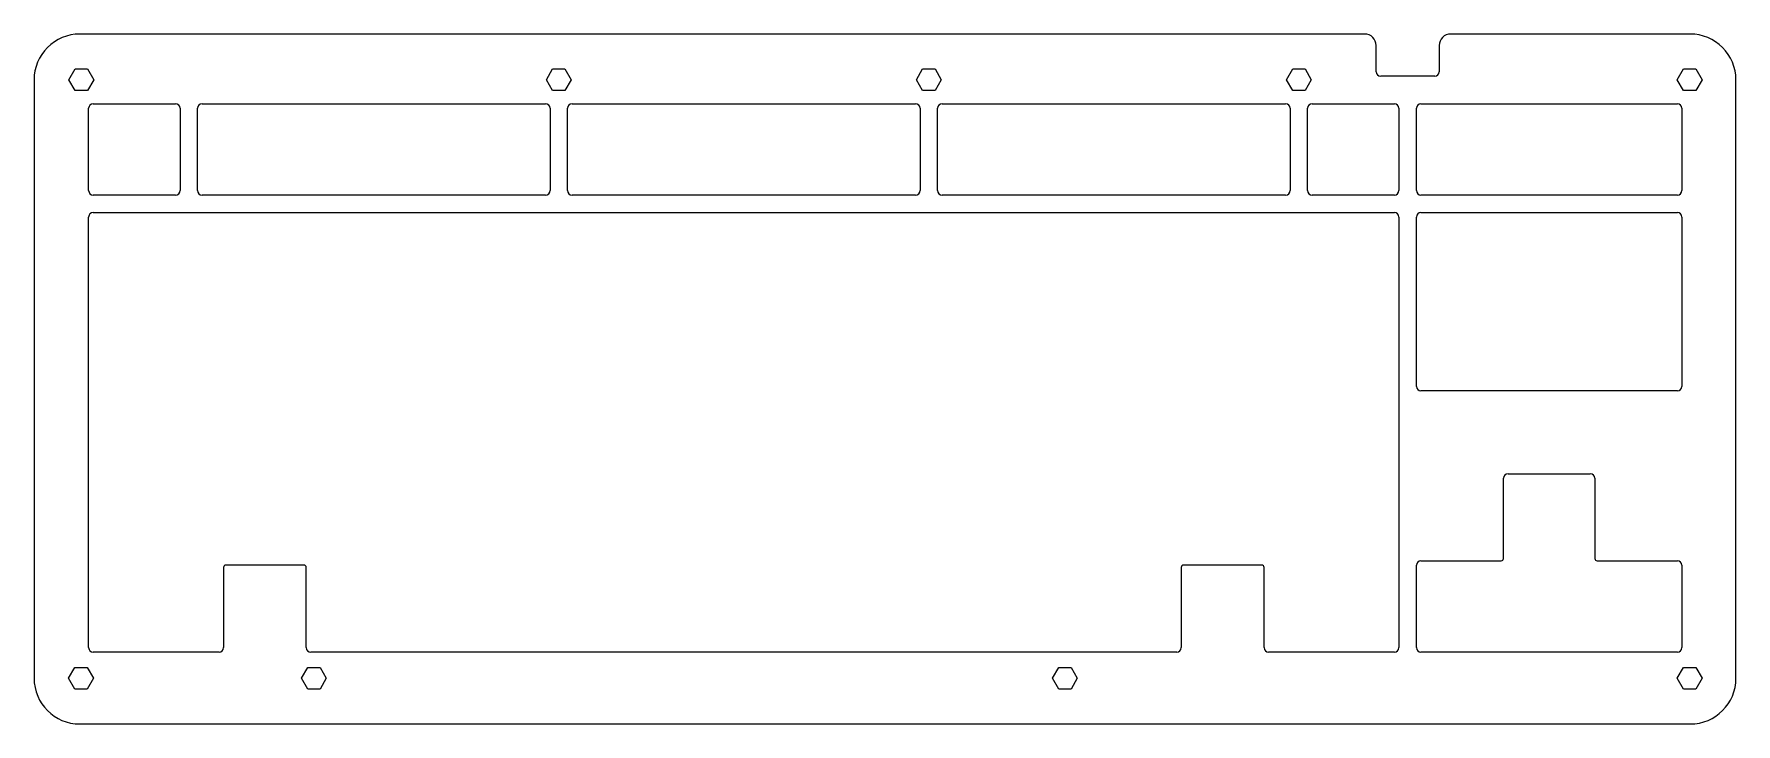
# Model space of a CAD drawing. Header units: millimetres. Extents: x -186 to 186, y -75 to 75.
import ezdxf

# ---------------------------------------------------------------- set-up
doc = ezdxf.new("R2010")
doc.units = ezdxf.units.MM
doc.layers.add('CUTOUTS', color=1, linetype='CONTINUOUS')
doc.layers.add('PERIMETER', color=5, linetype='CONTINUOUS')

msp = doc.modelspace()

# ---------------------------------------------------------------- linework, layer by layer
at = {"layer": 'CUTOUTS'}
for p, q in [((-178.55, 65.49), (-177.19, 67.84)), ((-177.19, 67.84), (-174.47, 67.84)), ((-174.47, 67.84), (-173.12, 65.49)), ((-74.09, 65.49), (-72.73, 67.84)), ((-72.73, 67.84), (-70.02, 67.84)), ((-70.02, 67.84), (-68.66, 65.49)), ((6.88, 65.49), (8.23, 67.84)), ((8.23, 67.84), (10.95, 67.84)), ((10.95, 67.84), (12.3, 65.49)), ((87.84, 65.49), (89.2, 67.84)), ((89.2, 67.84), (91.91, 67.84)), ((91.91, 67.84), (93.27, 65.49)), ((173.36, 65.49), (174.72, 67.84)), ((174.72, 67.84), (177.43, 67.84)), ((177.43, 67.84), (178.79, 65.49)), ((-177.19, 63.14), (-178.55, 65.49)), ((-173.12, 65.49), (-174.47, 63.14)), ((-72.73, 63.14), (-74.09, 65.49)), ((-68.66, 65.49), (-70.02, 63.14)), ((8.23, 63.14), (6.88, 65.49)), ((12.3, 65.49), (10.95, 63.14)), ((89.2, 63.14), (87.84, 65.49)), ((93.27, 65.49), (91.91, 63.14)), ((174.72, 63.14), (173.36, 65.49)), ((178.79, 65.49), (177.43, 63.14)), ((-174.47, 63.14), (-177.19, 63.14)), ((-173.24, 60.25), (-155.24, 60.25)), ((-149.43, 60.25), (-74.28, 60.25)), ((-70.02, 63.14), (-72.73, 63.14)), ((-68.47, 60.25), (6.68, 60.25)), ((10.95, 63.14), (8.23, 63.14)), ((12.5, 60.25), (87.65, 60.25)), ((91.91, 63.14), (89.2, 63.14)), ((93.46, 60.25), (111.46, 60.25)), ((117.27, 60.25), (173.37, 60.25)), ((177.43, 63.14), (174.72, 63.14)), ((-174.24, 41.25), (-174.24, 59.25)), ((-154.24, 59.25), (-154.24, 41.25)), ((-150.43, 41.25), (-150.43, 59.25)), ((-73.28, 59.25), (-73.28, 41.25)), ((-69.47, 41.25), (-69.47, 59.25)), ((7.68, 59.25), (7.68, 41.25)), ((11.5, 41.25), (11.5, 59.25)), ((88.65, 59.25), (88.65, 41.25)), ((92.46, 41.25), (92.46, 59.25)), ((112.46, 59.25), (112.46, 41.25)), ((116.27, 41.25), (116.27, 59.25)), ((174.37, 59.25), (174.37, 41.25)), ((-155.24, 40.25), (-173.24, 40.25)), ((-74.28, 40.25), (-149.43, 40.25)), ((6.68, 40.25), (-68.47, 40.25)), ((87.65, 40.25), (12.5, 40.25)), ((111.46, 40.25), (93.46, 40.25)), ((173.37, 40.25), (117.27, 40.25)), ((-174.24, -58.77), (-174.24, 35.43)), ((-173.24, 36.43), (111.46, 36.43)), ((112.46, 35.43), (112.46, -58.77)), ((116.27, -1.62), (116.27, 35.43)), ((117.27, 36.43), (173.37, 36.43)), ((174.37, 35.43), (174.37, -1.62)), ((173.37, -2.62), (117.27, -2.62)), ((135.32, -39.27), (135.32, -21.72)), ((136.32, -20.72), (154.32, -20.72)), ((155.32, -21.72), (155.32, -39.27)), ((-127.12, -40.72), (-144.22, -40.72)), ((82.43, -40.72), (65.33, -40.72)), ((116.27, -58.77), (116.27, -40.77)), ((117.27, -39.77), (134.82, -39.77)), ((155.82, -39.77), (173.37, -39.77)), ((174.37, -40.77), (174.37, -58.77)), ((-144.72, -41.22), (-144.72, -58.77)), ((-126.62, -58.77), (-126.62, -41.22)), ((64.83, -41.22), (64.83, -58.77)), ((82.93, -58.77), (82.93, -41.22)), ((-178.64, -65.49), (-177.28, -63.14)), ((-177.28, -63.14), (-174.57, -63.14)), ((-174.57, -63.14), (-173.21, -65.49)), ((-145.72, -59.77), (-173.24, -59.77)), ((-127.66, -65.49), (-126.31, -63.14)), ((-126.31, -63.14), (-123.59, -63.14)), ((63.83, -59.77), (-125.62, -59.77)), ((-123.59, -63.14), (-122.24, -65.49)), ((36.64, -65.49), (38, -63.14)), ((38, -63.14), (40.71, -63.14)), ((40.71, -63.14), (42.07, -65.49)), ((111.46, -59.77), (83.93, -59.77)), ((173.37, -59.77), (117.27, -59.77)), ((173.36, -65.49), (174.71, -63.14)), ((174.71, -63.14), (177.43, -63.14)), ((177.43, -63.14), (178.78, -65.49)), ((-177.28, -67.84), (-178.64, -65.49)), ((-173.21, -65.49), (-174.57, -67.84)), ((-126.31, -67.84), (-127.66, -65.49)), ((-122.24, -65.49), (-123.59, -67.84)), ((38, -67.84), (36.64, -65.49)), ((42.07, -65.49), (40.71, -67.84)), ((174.71, -67.84), (173.36, -65.49)), ((178.78, -65.49), (177.43, -67.84)), ((-174.57, -67.84), (-177.28, -67.84)), ((-123.59, -67.84), (-126.31, -67.84)), ((40.71, -67.84), (38, -67.84)), ((177.43, -67.84), (174.71, -67.84))]:
    msp.add_line(p, q, dxfattribs=at)
for centre, radius, start, end in [((-173.24, 59.25), 1, 90, 180), ((-155.24, 59.25), 1, 0, 90), ((-149.43, 59.25), 1, 90, 180), ((-74.28, 59.25), 1, 0, 90), ((-68.47, 59.25), 1, 90, 180), ((6.68, 59.25), 1, 0, 90), ((12.5, 59.25), 1, 90, 180), ((87.65, 59.25), 1, 0, 90), ((93.46, 59.25), 1, 90, 180), ((111.46, 59.25), 1, 0, 90), ((117.27, 59.25), 1, 90, 180), ((173.37, 59.25), 1, 0, 90), ((-173.24, 41.25), 1, 180, 270), ((-155.24, 41.25), 1, -90, 0), ((-149.43, 41.25), 1, 180, 270), ((-74.28, 41.25), 1, -90, 0), ((-68.47, 41.25), 1, 180, 270), ((6.68, 41.25), 1, -90, 0), ((12.5, 41.25), 1, 180, 270), ((87.65, 41.25), 1, -90, 0), ((93.46, 41.25), 1, 180, 270), ((111.46, 41.25), 1, 270, 360), ((117.27, 41.25), 1, 180, 270), ((173.37, 41.25), 1, 270, 360), ((-173.24, 35.43), 1, 90, 180), ((111.46, 35.43), 1, 0, 90), ((117.27, 35.43), 1, 90, 180), ((173.37, 35.43), 1, 0, 90), ((117.27, -1.62), 1, 180, 270), ((173.37, -1.62), 1, -90, 0), ((136.32, -21.72), 1, 90, 180), ((154.32, -21.72), 1, 0, 90), ((-144.22, -41.22), 0.5, 90, 180), ((-127.12, -41.22), 0.5, 0, 90), ((65.33, -41.22), 0.5, 90, 180), ((82.43, -41.22), 0.5, 0, 90), ((117.27, -40.77), 1, 90, 180), ((134.82, -39.27), 0.5, -90, 0), ((155.82, -39.27), 0.5, 180, 270), ((173.37, -40.77), 1, 0, 90), ((-173.24, -58.77), 1, 180, 270), ((-145.72, -58.77), 1, -90, 0), ((-125.62, -58.77), 1, 180, 270), ((63.83, -58.77), 1, 270, 360), ((83.93, -58.77), 1, 180, 270), ((111.46, -58.77), 1, 270, 360), ((117.27, -58.77), 1, 180, 270), ((173.37, -58.77), 1, -90, 0)]:
    msp.add_arc(centre, radius, start, end, dxfattribs=at)
at = {"layer": 'PERIMETER'}
for p, q in [((104.96, 75.49), (-176.19, 75.49)), ((176.19, 75.49), (123.77, 75.49)), ((107.46, 67.25), (107.46, 72.99)), ((121.27, 72.99), (121.27, 67.25)), ((-186.19, 65.49), (-186.18, -65.49)), ((120.27, 66.25), (108.46, 66.25)), ((186.19, -65.49), (186.19, 65.49)), ((-176.18, -75.49), (176.19, -75.49))]:
    msp.add_line(p, q, dxfattribs=at)
for centre, radius, start, end in [((-176.19, 65.49), 10, 90.0002, 180.0047), ((104.96, 72.99), 2.5, 0.0002, 90.0002), ((123.77, 72.99), 2.5, 90.0002, 180.0002), ((176.19, 65.49), 10, 0, 90.0002), ((108.46, 67.25), 1, 180.0001, 270.0001), ((120.27, 67.25), 1, -89.9999, 0.0001), ((-176.18, -65.49), 10, 180.0047, 270), ((176.19, -65.49), 10, 270, 360)]:
    msp.add_arc(centre, radius, start, end, dxfattribs=at)

doc.saveas('drawing.dxf')
